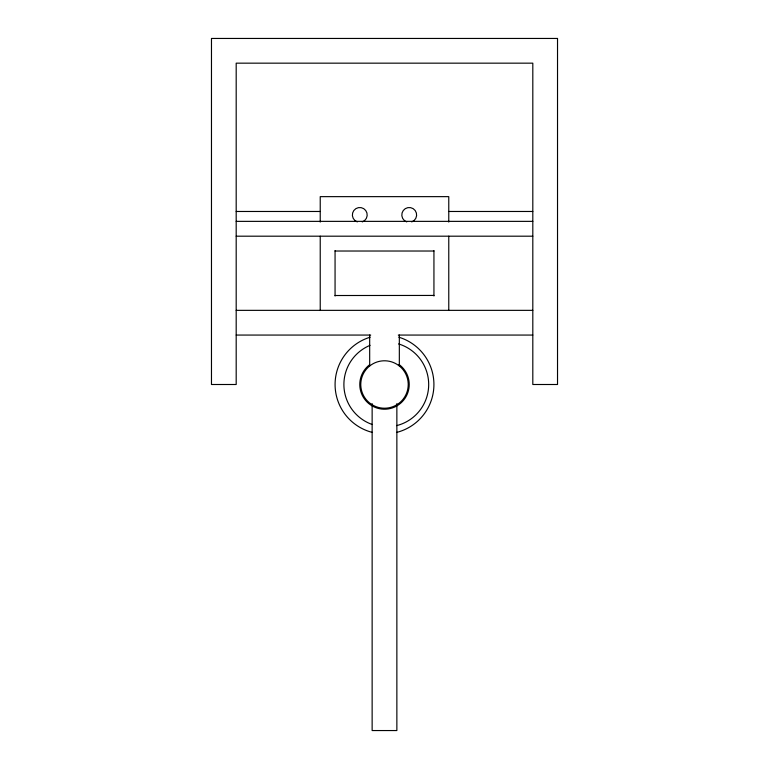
<?xml version="1.0" encoding="UTF-8"?>
<svg xmlns="http://www.w3.org/2000/svg" width="769" height="769" viewBox="0 0 769 769"><rect width="100%" height="100%" fill="white"/><g stroke="black" fill="none" stroke-linecap="round" stroke-linejoin="round"><path stroke-width="1.15" d="M396.593 425.622L398.592 425.074A42.401 42.401 0 0 0 398.592 343.926M396.516 432.457L398.851 431.803A49.437 49.437 0 0 0 398.851 337.197M236.189 211.475L320.231 211.475M448.769 211.475L532.811 211.475M236.189 221.366L532.811 221.366M236.189 236.189L532.811 236.189M335.063 251.021L433.937 251.021M335.063 295.517L433.937 295.44M236.189 310.349L532.811 310.349M236.189 335.063L370.687 335.063M398.313 335.063L532.811 335.063M372.484 432.457L370.149 431.803A49.437 49.437 0 0 1 370.149 337.197M372.138 424.459L372.004 424.421A42.401 42.401 0 0 1 370.062 345.329M369.668 335.063L369.687 365.957M448.769 222.068L448.769 196.643L320.231 196.643L320.231 222.068M448.769 236.189L448.769 310.349M433.937 250.55L433.937 295.998M399.332 335.063L399.332 365.986M396.862 403.638L396.862 730.55L372.138 730.55L372.138 403.638M335.063 250.55L335.063 295.998M320.231 236.189L320.231 310.349M399.024 364.496A24.714 24.714 0 0 1 397.419 405.571L396.371 406.186A24.714 24.714 0 0 1 373.071 406.417L372.004 405.83A24.714 24.714 0 0 1 369.581 364.794M357.287 221.914A7.411 7.411 0 0 1 353.827 210.514A7.411 7.411 0 0 1 365.736 210.514A7.411 7.411 0 0 1 362.276 221.914M406.724 221.914A7.411 7.411 0 0 1 403.264 210.514A7.411 7.411 0 0 1 415.173 210.514A7.411 7.411 0 0 1 411.713 221.914M557.525 38.45L211.475 38.45L211.475 384.5L236.189 384.5L236.189 63.164L532.811 63.164L532.811 384.5L557.525 384.5L557.525 38.45M399.793 366.352L398.88 365.631A23.733 23.733 0 0 0 360.776 384.192L360.786 385.356A23.733 23.733 0 0 0 384.769 408.224A23.733 23.733 0 0 0 408.224 384.808L408.214 383.644A23.733 23.733 0 0 0 399.793 366.352"/></g></svg>
